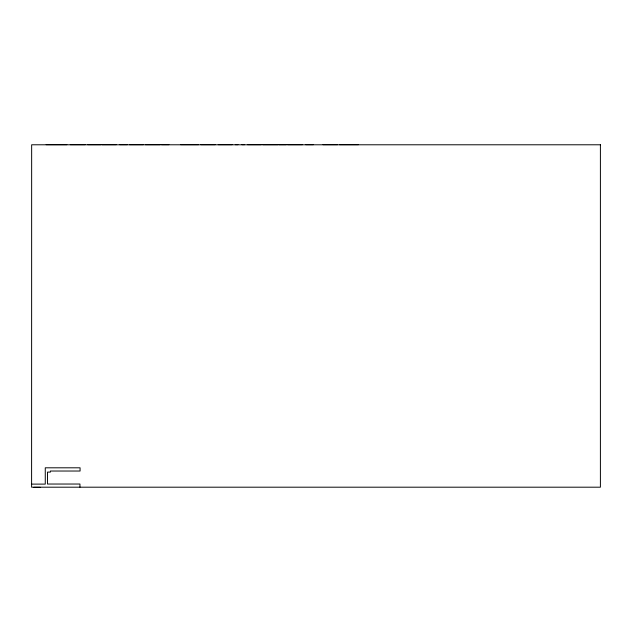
<?xml version="1.0" encoding="UTF-8"?>
<svg xmlns="http://www.w3.org/2000/svg" width="632" height="632" viewBox="0 0 632 632"><rect width="100%" height="100%" fill="white"/><g stroke="black" fill="none" stroke-linecap="round" stroke-linejoin="round"><path stroke-width="0.95" d="M46.16 144.665L66.889 144.665M70.263 144.665L85.17 144.665M87.706 144.665L100.772 144.665M101.957 144.665L116.351 144.665M119.677 144.665L127.348 144.665M129.434 144.665L143.322 144.665M145.336 144.665L160.022 144.665M161.571 144.665L168.902 144.665M180.634 144.665L198.59 144.665M200.818 144.665L215.212 144.665M218.261 144.665L232.142 144.665M235.309 144.665L237.956 144.665M241.93 144.665L244.624 144.665M247.554 144.665L261.055 144.665M262.967 144.665L277.875 144.665M278.862 144.665L286.193 144.665M287.773 144.665L302.459 144.665M305.683 144.665L313.353 144.665M323.023 144.665L337.599 144.665M339.471 144.665L358.455 144.665M31.6 484.112L45.267 484.112L45.267 467.806L80.074 467.806L80.074 471.03L50.402 471.03L50.402 472.096L47.495 472.096L47.495 484.033L79.956 484.033L79.956 487.193M33.954 487.335L40.298 487.335M600.4 144.783L31.655 144.783L31.6 487.193L600.4 487.193L600.4 144.783"/></g></svg>
